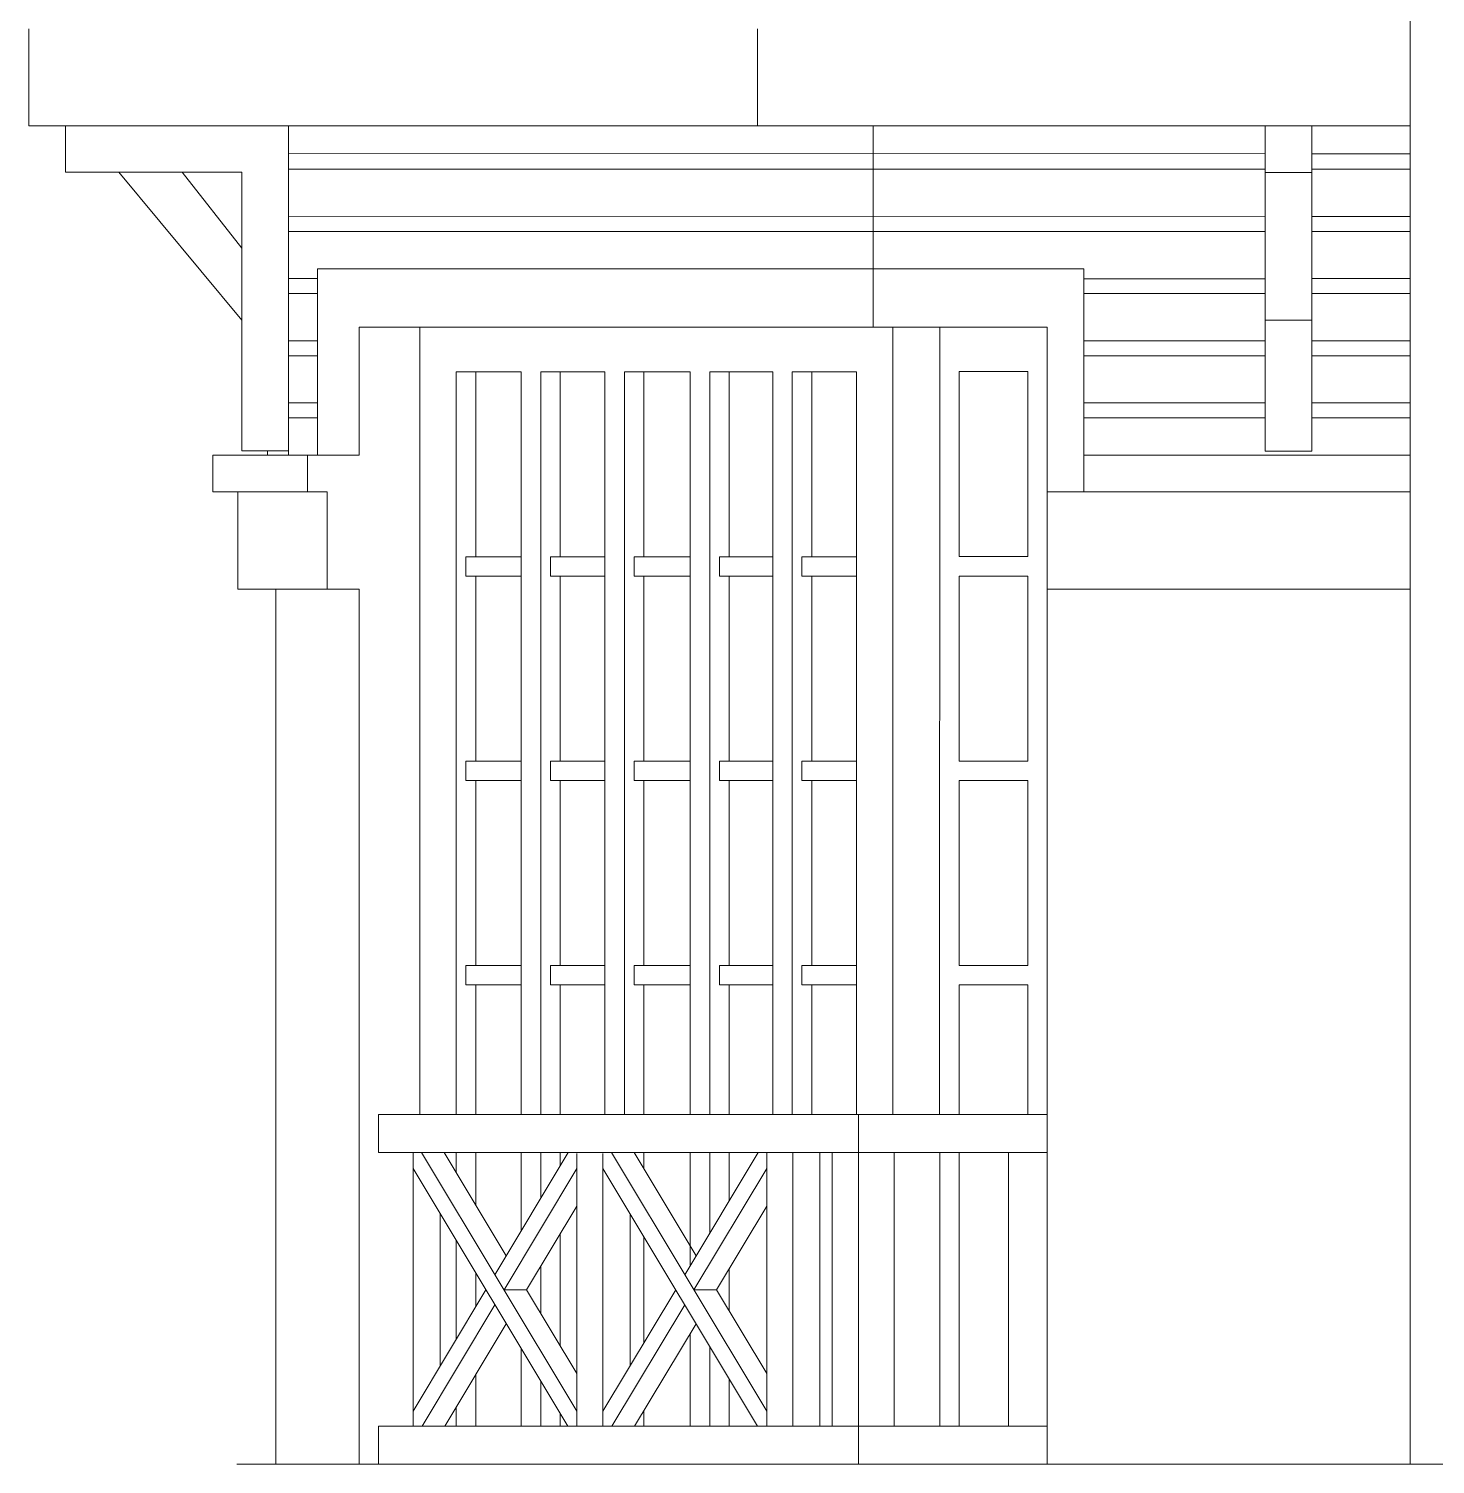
# Model space of a CAD drawing. Header units: millimetres. Extents: x 85048 to 158814, y 1395 to 38919.
# Drawn here: x 112166 to 115784, y 3897 to 7591 of the extents above; entities that cross this region are included whole.
import ezdxf

# ---------------------------------------------------------------- set-up
doc = ezdxf.new("R2010")
doc.units = ezdxf.units.MM
doc.layers.add('wall', color=5, linetype='Continuous')

msp = doc.modelspace()

# ---------------------------------------------------------------- linework, layer by layer
at = {"layer": 'wall', "color": 250, "linetype": 'Continuous', "lineweight": 15, "ltscale": 0.13}
for p, q in [((115719.4, 8848.2, 2.5), (115719.4, 3897.2, 2.5)), ((112165.9, 7591.3, 0.7), (112165.9, 7341.3, 0.7)), ((112165.9, 7341.2, 0.7), (112165.9, 7591.2, 0.7)), ((114040.4, 7341.3, 2.5), (114040.4, 7591.3, 2.5)), ((115719.4, 7341.3, 0.7), (112165.9, 7341.3, 0.7)), ((112165.9, 7341.3, 0.7), (115719.4, 7341.3, 0.7)), ((112260.7, 7221.7, 1.6), (112260.7, 7339.3, 0.7)), ((112834.2, 7341.3, 0.7), (112834.2, 6494.2, 0.7)), ((114337.8, 6823.2, -5.4), (114337.8, 7341.3, 1.9)), ((115346.9, 7341.3, 0.7), (115346.9, 6504.2, 0.7)), ((115466.9, 7341.3, 0.7), (115466.9, 6504.2, 0.7)), ((115346.9, 7268.9, 0.7), (112834.2, 7270.4, 0.7)), ((115719.4, 7268.9, 2.5), (115466.9, 7269.1, 2.5)), ((112714.5, 7221.7, 1.6), (112260.7, 7221.7, 1.6)), ((112714.5, 6841.3, 1.6), (112397.8, 7221.7, 1.6)), ((112714.5, 7026.6, 1.6), (112560.6, 7221.7, 1.6)), ((112714.5, 7221.7, 1.6), (112714.5, 6504.7, 1.6)), ((115346.9, 7229.9, 0.7), (112834.2, 7229.9, 0.7)), ((115346.9, 7221.3, 0.7), (115466.9, 7221.3, 0.7)), ((115719.4, 7229.9, 2.5), (115466.9, 7229.9, 2.5)), ((115346.9, 7107.5, 0.7), (112834.2, 7108.4, 0.7)), ((115719.4, 7108.3, 2.5), (115466.9, 7108.4, 2.5)), ((115346.9, 7069.8, 0.7), (112834.2, 7069.8, 0.7)), ((115719.4, 7069.8, 2.5), (115466.9, 7069.8, 2.5)), ((112908.9, 6948.3, 0.7), (112834.2, 6948.3, 0.7)), ((115346.9, 6948, 0.7), (114879.7, 6948, 0.7)), ((115719.4, 6948.3, 2.5), (115466.9, 6948.4, 2.5)), ((112908.9, 6909.7, 0.7), (112834.2, 6909.7, 0.7)), ((115346.9, 6909.7, 0.7), (114879.7, 6909.7, 0.7)), ((115719.4, 6909.7, 2.5), (115466.9, 6909.7, 2.5)), ((115346.9, 6841.4, 0.7), (115466.9, 6841.4, 0.7)), ((113015.9, 6494.3, 2.5), (113015.9, 6823.3, 2.5)), ((113015.9, 6823.3, 0.7), (114785.9, 6823.3, 0.7)), ((113172.4, 4797.3, 2.7), (113172.4, 6823.3, -1.1)), ((114388.3, 4797.3, 2.5), (114388.3, 6823.3, -1.2)), ((114509.5, 6823.3, -1.2), (114509, 4797.3, 2.5)), ((114785.9, 6823.3, 2.5), (114785.9, 3897.3, 2.5)), ((112908.9, 6788.3, 0.7), (112834.2, 6788.3, 0.7)), ((115346.9, 6788.3, 0.7), (114879.7, 6788.3, 0.7)), ((115719.4, 6788.3, 2.5), (115466.9, 6788.3, 2.5)), ((112908.9, 6749.7, 0.7), (112834.2, 6749.7, 0.7)), ((115346.9, 6749.7, 0.7), (114879.7, 6749.7, 0.7)), ((115719.4, 6749.7, 2.5), (115466.9, 6749.7, 2.5)), ((113265.7, 5446.5, 2.5), (113265.7, 6708.6, -1.1)), ((113433, 6708.6, -1.1), (113265.7, 6708.6, -1.1)), ((113433, 6708.6, -1.1), (113265.7, 6708.6, -1.1)), ((113315.7, 6232.6, 0.7), (113315.7, 6708.6, -1.1)), ((113433, 6708.6, -1.1), (113433, 4797.3, 2.5)), ((113648.3, 6708.6, -1.1), (113483, 6708.6, -1.1)), ((113483, 6708.6, -1.1), (113483, 4797.3, 2.5)), ((113648.3, 6708.6, -1.1), (113483, 6708.6, -1.1)), ((113533, 6708.6, -1.1), (113533, 6232.6, 0.7)), ((113648.3, 4797.3, 2.5), (113648.3, 6708.6, -1.1)), ((113847.7, 6708.6, -1.1), (113698.3, 6708.6, -1.1)), ((113698.3, 4797.3, 2.5), (113698.3, 6708.6, -1.1)), ((113867.6, 6708.6, -1.1), (113698.3, 6708.6, -1.1)), ((113748.3, 6232.6, 0.7), (113748.3, 6708.6, -1.1)), ((113867.6, 4797.3, 2.5), (113867.6, 6708.6, -1.1)), ((113867.6, 4797.3, 2.5), (113867.6, 6708.6, -1.1)), ((113867.6, 4797.3, 2.5), (113867.6, 6708.6, -1.1)), ((114041, 6708.6, -1.1), (113917.6, 6708.6, -1.1)), ((113917.6, 4797.3, 2.5), (113917.6, 6708.6, -1.1)), ((114041, 6708.6, -1.1), (113917.6, 6708.6, -1.1)), ((114041, 6708.6, -1.1), (113917.6, 6708.6, -1.1)), ((113917.6, 4797.3, 2.5), (113917.6, 6708.6, -1.1)), ((114041, 6708.6, -1.1), (113917.6, 6708.6, -1.1)), ((114041, 6708.6, -1.1), (113917.6, 6708.6, -1.1)), ((113917.6, 4797.3, 2.5), (113917.6, 6708.6, -1.1)), ((114080, 6708.6, -1.1), (113917.6, 6708.6, -1.1)), ((113967.6, 6232.6, 0.7), (113967.6, 6708.6, -1.1)), ((113967.6, 6232.6, 0.7), (113967.6, 6708.6, -1.1)), ((113967.6, 6232.6, 0.7), (113967.6, 6708.6, -1.1)), ((114080, 4797.3, 2.5), (114080, 6708.6, -1.1)), ((114080, 4797.3, 2.5), (114080, 6708.6, -1.1)), ((114080, 4797.3, 2.5), (114080, 6708.6, -1.1)), ((114199.3, 6708.6, -1.1), (114130, 6708.6, -1.1)), ((114130, 4797.3, 2.5), (114130, 6708.6, -1.1)), ((114199.3, 6708.6, -1.1), (114130, 6708.6, -1.1)), ((114199.3, 6708.6, -1.1), (114130, 6708.6, -1.1)), ((114130, 4797.3, 2.5), (114130, 6708.6, -1.1)), ((114199.3, 6708.6, -1.1), (114130, 6708.6, -1.1)), ((114199.3, 6708.6, -1.1), (114130, 6708.6, -1.1)), ((114130, 4797.3, 2.5), (114130, 6708.6, -1.1)), ((114295, 6708.6, -1.1), (114130, 6708.6, -1.1)), ((114180, 6232.6, 0.7), (114180, 6708.6, -1.1)), ((114180, 6232.6, 0.7), (114180, 6708.6, -1.1)), ((114180, 6232.6, 0.7), (114180, 6708.6, -1.1)), ((114295, 4797.3, 2.5), (114295, 6708.6, -1.1)), ((114559.5, 6708.9, -1.1), (114735.9, 6708.9, -1.1)), ((114559.5, 6708.9, -1.1), (114559.6, 6232.9, 0.7)), ((114735.9, 6708.9, -1.1), (114736, 6232.9, 0.7)), ((112908.9, 6628.2, 0.7), (112834.2, 6628.2, 0.7)), ((115346.9, 6628.2, 0.7), (114879.7, 6628.2, 0.7)), ((115719.4, 6628.2, 0.7), (115466.9, 6628.2, 0.7)), ((112908.9, 6589.6, 0.7), (112834.2, 6589.6, 0.7)), ((115346.9, 6589.6, 0.7), (114879.7, 6589.6, 0.7)), ((115719.4, 6589.6, 0.7), (115466.9, 6589.6, 0.7)), ((112714.5, 6504.7, 1.6), (112834.2, 6504.7, 1.6)), ((112780.5, 6494.2, 2.5), (112780.5, 6504.2, 2.5)), ((115346.9, 6504.2, 0.7), (115466.9, 6504.2, 0.7)), ((112639.2, 6494.2, -1.1), (113015.9, 6494.2, -1.1)), ((112639.2, 6494.2, 0.7), (112639.2, 6399.2, 0.7)), ((112883.2, 6494.3, 0.7), (112883.2, 6399.3, 0.7)), ((114879.7, 6494.2, -1.1), (115719.4, 6494.2, -1.1)), ((112639.2, 6399.2, -1.1), (112933.2, 6399.2, -1.1)), ((112704.2, 6149.2, 0.7), (112704.2, 6399.2, 0.7)), ((112933.2, 6149.3, 0.7), (112933.2, 6399.3, 0.7)), ((114785.9, 6399.2, -1.1), (115719.4, 6399.2, -1.1)), ((113290.7, 6182.6, 0.7), (113290.7, 6232.6, 0.7)), ((113433, 6232.6, 0.7), (113290.7, 6232.6, 0.7)), ((113648.3, 6232.6, 0.7), (113508, 6232.6, 0.7)), ((113508, 6182.6, 0.7), (113508, 6232.6, 0.7)), ((113867.6, 6232.6, 0.7), (113723.3, 6232.6, 0.7)), ((113723.3, 6182.6, 0.7), (113723.3, 6232.6, 0.7)), ((114041, 6232.6, 0.7), (113942.6, 6232.6, 0.7)), ((113942.6, 6182.6, 0.7), (113942.6, 6232.6, 0.7)), ((114041, 6232.6, 0.7), (113942.6, 6232.6, 0.7)), ((113942.6, 6182.6, 0.7), (113942.6, 6232.6, 0.7)), ((114080, 6232.6, 0.7), (113942.6, 6232.6, 0.7)), ((113942.6, 6182.6, 0.7), (113942.6, 6232.6, 0.7)), ((114233.3, 6232.6, 0.7), (114155, 6232.6, 0.7)), ((114155, 6182.6, 0.7), (114155, 6232.6, 0.7)), ((114233.3, 6232.6, 0.7), (114155, 6232.6, 0.7)), ((114155, 6182.6, 0.7), (114155, 6232.6, 0.7)), ((114295, 6232.6, 0.7), (114155, 6232.6, 0.7)), ((114155, 6182.6, 0.7), (114155, 6232.6, 0.7)), ((114559.6, 6232.9, 0.7), (114736, 6232.9, 0.7)), ((113433, 6182.6, 0.7), (113290.7, 6182.6, 0.7)), ((113315.7, 5706.6, 2.5), (113315.7, 6182.6, 0.7)), ((113648.3, 6182.6, 0.7), (113508, 6182.6, 0.7)), ((113533, 6182.6, 0.7), (113533, 5706.6, 2.5)), ((113867.6, 6182.6, 0.7), (113723.3, 6182.6, 0.7)), ((113748.3, 5706.6, 2.5), (113748.3, 6182.6, 0.7)), ((114041, 6182.6, 0.7), (113942.6, 6182.6, 0.7)), ((114041, 6182.6, 0.7), (113942.6, 6182.6, 0.7)), ((114080, 6182.6, 0.7), (113942.6, 6182.6, 0.7)), ((113967.6, 5706.6, 2.5), (113967.6, 6182.6, 0.7)), ((113967.6, 5706.6, 2.5), (113967.6, 6182.6, 0.7)), ((113967.6, 5706.6, 2.5), (113967.6, 6182.6, 0.7)), ((114295, 6182.6, 0.7), (114155, 6182.6, 0.7)), ((114295, 6182.6, 0.7), (114155, 6182.6, 0.7)), ((114295, 6182.6, 0.7), (114155, 6182.6, 0.7)), ((114180, 5706.6, 2.5), (114180, 6182.6, 0.7)), ((114180, 5706.6, 2.5), (114180, 6182.6, 0.7)), ((114180, 5706.6, 2.5), (114180, 6182.6, 0.7)), ((114559.6, 6182.9, 0.7), (114559.5, 5706.9, 2.5)), ((114559.6, 6182.9, 0.7), (114736, 6182.9, 0.7)), ((114736, 6182.9, 0.7), (114735.9, 5706.9, 2.5)), ((113015.9, 6149.2, -1.1), (112704.2, 6149.2, -1.1)), ((112801.8, 6149.2, 2.5), (112801.8, 3897.2, 2.5)), ((113015.9, 3897.3, 0.2), (113015.9, 6149.3, 2.5)), ((115719.4, 6149.2, -1.1), (114785.9, 6149.2, -1.1)), ((114786, 6139.4, 2.5), (114785.9, 6139.4, 2.5)), ((113265.7, 4797.3, 2.5), (113265.7, 5965, 2.5)), ((113433, 5706.6, 2.5), (113290.7, 5706.6, 2.5)), ((113290.7, 5656.6, 2.5), (113290.7, 5706.6, 2.5)), ((113648.3, 5706.6, 2.5), (113508, 5706.6, 2.5)), ((113508, 5706.6, 2.5), (113508, 5656.6, 2.5)), ((113867.6, 5706.6, 2.5), (113723.3, 5706.6, 2.5)), ((113723.3, 5656.6, 2.5), (113723.3, 5706.6, 2.5)), ((114041, 5706.6, 2.5), (113942.6, 5706.6, 2.5)), ((113942.6, 5656.6, 2.5), (113942.6, 5706.6, 2.5)), ((114041, 5706.6, 2.5), (113942.6, 5706.6, 2.5)), ((113942.6, 5656.6, 2.5), (113942.6, 5706.6, 2.5)), ((114080, 5706.6, 2.5), (113942.6, 5706.6, 2.5)), ((113942.6, 5656.6, 2.5), (113942.6, 5706.6, 2.5)), ((114295, 5706.6, 2.5), (114155, 5706.6, 2.5)), ((114155, 5656.6, 2.5), (114155, 5706.6, 2.5)), ((114295, 5706.6, 2.5), (114155, 5706.6, 2.5)), ((114155, 5656.6, 2.5), (114155, 5706.6, 2.5)), ((114295, 5706.6, 2.5), (114155, 5706.6, 2.5)), ((114155, 5656.6, 2.5), (114155, 5706.6, 2.5)), ((114559.5, 5706.9, 2.5), (114735.9, 5706.9, 2.5)), ((113433, 5656.6, 2.5), (113290.7, 5656.6, 2.5)), ((113315.7, 5180.6, 2.5), (113315.7, 5656.6, 2.5)), ((113648.3, 5656.6, 2.5), (113508, 5656.6, 2.5)), ((113533, 5656.6, 2.5), (113533, 5180.6, 2.5)), ((113867.6, 5656.6, 2.5), (113723.3, 5656.6, 2.5)), ((113748.3, 5180.6, 2.5), (113748.3, 5656.6, 2.5)), ((114041, 5656.6, 2.5), (113942.6, 5656.6, 2.5)), ((114041, 5656.6, 2.5), (113942.6, 5656.6, 2.5)), ((114080, 5656.6, 2.5), (113942.6, 5656.6, 2.5)), ((113967.6, 5180.6, 2.5), (113967.6, 5656.6, 2.5)), ((113967.6, 5180.6, 2.5), (113967.6, 5656.6, 2.5)), ((113967.6, 5180.6, 2.5), (113967.6, 5656.6, 2.5)), ((114233.3, 5656.6, 2.5), (114155, 5656.6, 2.5)), ((114233.3, 5656.6, 2.5), (114155, 5656.6, 2.5)), ((114295, 5656.6, 2.5), (114155, 5656.6, 2.5)), ((114180, 5180.6, 2.5), (114180, 5656.6, 2.5)), ((114180, 5180.6, 2.5), (114180, 5656.6, 2.5)), ((114180, 5180.6, 2.5), (114180, 5656.6, 2.5)), ((114559.5, 5656.9, 2.5), (114735.9, 5656.9, 2.5)), ((114559.5, 5656.9, 2.5), (114559.5, 5180.6, 2.5)), ((114735.9, 5656.9, 2.5), (114735.9, 5180.6, 2.5)), ((113290.7, 5130.6, 2.5), (113290.7, 5180.6, 2.5)), ((113433, 5180.6, 2.5), (113290.7, 5180.6, 2.5)), ((113290.7, 5130.6, 2.5), (113290.7, 5180.6, 2.5)), ((113648.3, 5180.6, 2.5), (113508, 5180.6, 2.5)), ((113508, 5180.6, 2.5), (113508, 5130.6, 2.5)), ((113508, 5180.6, 2.5), (113508, 5130.6, 2.5)), ((113867.6, 5180.6, 2.5), (113723.3, 5180.6, 2.5)), ((113723.3, 5130.6, 2.5), (113723.3, 5180.6, 2.5)), ((114041, 5180.6, 2.5), (113942.6, 5180.6, 2.5)), ((113942.6, 5130.6, 2.5), (113942.6, 5180.6, 2.5)), ((114041, 5180.6, 2.5), (113942.6, 5180.6, 2.5)), ((113942.6, 5130.6, 2.5), (113942.6, 5180.6, 2.5)), ((114080, 5180.6, 2.5), (113942.6, 5180.6, 2.5)), ((113942.6, 5130.6, 2.5), (113942.6, 5180.6, 2.5)), ((114295, 5180.6, 2.5), (114155, 5180.6, 2.5)), ((114155, 5130.6, 2.5), (114155, 5180.6, 2.5)), ((114295, 5180.6, 2.5), (114155, 5180.6, 2.5)), ((114155, 5130.6, 2.5), (114155, 5180.6, 2.5)), ((114295, 5180.6, 2.5), (114155, 5180.6, 2.5)), ((114155, 5130.6, 2.5), (114155, 5180.6, 2.5)), ((114559.5, 5180.6, 2.5), (114735.9, 5180.6, 2.5)), ((113433, 5130.6, 2.5), (113290.7, 5130.6, 2.5)), ((113315.7, 4797.3, 2.5), (113315.7, 5130.6, 2.5)), ((113648.3, 5130.6, 2.5), (113508, 5130.6, 2.5)), ((113533, 5130.6, 2.5), (113533, 4797.3, 2.5)), ((113867.6, 5130.6, 2.5), (113723.3, 5130.6, 2.5)), ((113748.3, 4797.3, 2.5), (113748.3, 5130.6, 2.5)), ((114041, 5130.6, 2.5), (113942.6, 5130.6, 2.5)), ((114041, 5130.6, 2.5), (113942.6, 5130.6, 2.5)), ((114080, 5130.6, 2.5), (113942.6, 5130.6, 2.5)), ((113967.6, 4797.3, 2.5), (113967.6, 5130.6, 2.5)), ((113967.6, 4797.3, 2.5), (113967.6, 5130.6, 2.5)), ((113967.6, 4797.3, 2.5), (113967.6, 5130.6, 2.5)), ((114233.3, 5130.6, 2.5), (114155, 5130.6, 2.5)), ((114233.3, 5130.6, 2.5), (114155, 5130.6, 2.5)), ((114295, 5130.6, 2.5), (114155, 5130.6, 2.5)), ((114180, 4797.3, 2.5), (114180, 5130.6, 2.5)), ((114180, 4797.3, 2.5), (114180, 5130.6, 2.5)), ((114180, 4797.3, 2.5), (114180, 5130.6, 2.5)), ((114559.5, 5130.6, 2.5), (114735.9, 5130.6, 2.5)), ((114559.5, 5130.6, 2.5), (114559.5, 4797.4, 2.5)), ((114735.9, 5130.6, 2.5), (114735.9, 4797.3, 2.5)), ((114785.9, 4797.3, 2.5), (113065.9, 4797.3, 2.5)), ((113065.9, 4797.3, 2.5), (113065.9, 4699.3, 2.5)), ((114251.2, 4797.3, 2.5), (114773.4, 4797.3, 2.5)), ((114300, 4797.3, 2.5), (114300, 3897.3, 2.5)), ((113065.9, 4699.3, 2.5), (114370, 4699.3, 2.5)), ((113154.5, 4699.3, 2.5), (113154.5, 3995.2, 2.5)), ((113575.8, 4034.1, 2.5), (113176.6, 4699.3, 2.5)), ((113394.3, 4433.7, 2.5), (113234.9, 4699.3, 2.5)), ((113265.7, 4647.9, 2.5), (113265.7, 4699.3, 2.5)), ((113315.7, 4564.6, 2.5), (113315.7, 4699.3, 2.5)), ((113553.8, 4699.3, 2.5), (113365.2, 4385.1, 2.5)), ((113433, 4699.3, 2.7), (113433, 4498.1, 3.1)), ((113483, 4699.3, 2.7), (113483, 4581.4, 2.9)), ((113533, 4699.3, 2.5), (113533, 4664.7, 2.5)), ((113575.8, 4697.2, 2.5), (113575.8, 3995.2, 2.5)), ((113575.8, 4697.2, 2.5), (113575.8, 3995.2, 2.5)), ((113642.9, 4697.2, 2.5), (113642.9, 3995.2, 2.5)), ((114064.2, 4034.1, 2.5), (113665, 4699.3, 2.5)), ((113882.7, 4433.7, 2.5), (113723.3, 4699.3, 2.5)), ((113748.3, 4657.6, 2.5), (113748.3, 4699.3, 2.5)), ((114042.2, 4699.3, 2.5), (113853.6, 4385.1, 2.5)), ((113867.6, 4408.5, 3.2), (113867.6, 4699.3, 2.7)), ((113867.6, 4408.5, 3.2), (113867.6, 4699.3, 2.7)), ((113867.6, 4408.5, 3.2), (113867.6, 4699.3, 2.7)), ((113917.6, 4491.8, 3.1), (113917.6, 4699.3, 2.7)), ((113917.6, 4491.8, 3.1), (113917.6, 4699.3, 2.7)), ((113967.6, 4575.1, 2.5), (113967.6, 4699.3, 2.5)), ((113967.6, 4575.1, 2.5), (113967.6, 4699.3, 2.5)), ((114064.2, 4699.3, 2.5), (114064.2, 3995.2, 2.5)), ((114064.2, 4699.3, 2.5), (114064.2, 3995.2, 2.5)), ((114131.3, 4699.3, 2.5), (114131.3, 3995.2, 2.5)), ((114201.3, 4699.3, 2.5), (114201.3, 3995.2, 2.5)), ((114232.9, 4699.3, 2.5), (114232.9, 3995.2, 2.5)), ((114785.9, 4699.3, 2.5), (114300, 4699.3, 2.5)), ((114392.5, 4699.3, 2.5), (114392.5, 3995.2, 2.5)), ((114509.5, 4699.3, 2.5), (114509.5, 3995.2, 2.5)), ((114559.5, 4697.4, 2.5), (114559.5, 3995.2, 2.5)), ((114685.9, 4699.3, 2.5), (114685.9, 3995.2, 2.5)), ((113552.5, 3995.2, 2.5), (113154.5, 4658.3, 2.5)), ((113575.8, 4658.3, 2.5), (113388.5, 4346.2, 2.5)), ((114040.9, 3995.2, 2.5), (113642.9, 4658.3, 2.5)), ((114064.2, 4658.3, 2.5), (113876.9, 4346.2, 2.5)), ((113575.8, 4561.2, 2.5), (113446.8, 4346.2, 2.5)), ((114064.2, 4561.2, 2.5), (113935.2, 4346.2, 2.5)), ((113224.5, 4541.7, 2.5), (113224.5, 4150.7, 2.5)), ((113712.9, 4541.7, 2.5), (113712.9, 4150.7, 2.5)), ((113265.7, 4219.4, 2.5), (113265.7, 4473, 2.5)), ((113533, 4489.8, 2.5), (113533, 4202.6, 2.5)), ((113748.3, 4209.7, 2.5), (113748.3, 4482.7, 2.5)), ((113483, 4406.5, 3.2), (113483, 4285.9, 3.5)), ((113967.6, 4292.2, 2.5), (113967.6, 4400.2, 2.5)), ((113967.6, 4292.2, 2.5), (113967.6, 4400.2, 2.5)), ((113315.7, 4302.7, 2.5), (113315.7, 4389.7, 2.5)), ((113854.6, 4383.4, 2.5), (113854.6, 4386.8, 2.5)), ((113341.9, 4346.2, 2.5), (113154.5, 4034.1, 2.5)), ((113388.5, 4346.2, 2.5), (113446.8, 4346.2, 2.5)), ((113575.8, 4131.2, 2.5), (113446.8, 4346.2, 2.5)), ((113830.3, 4346.2, 2.5), (113642.9, 4034.1, 2.5)), ((113829.6, 4345.1, 2.5), (113829.6, 4347.3, 2.5)), ((113876.9, 4346.2, 2.5), (113935.2, 4346.2, 2.5)), ((114064.2, 4131.2, 2.5), (113935.2, 4346.2, 2.5)), ((113365.2, 4307.3, 2.5), (113177.9, 3995.2, 2.5)), ((113853.6, 4307.3, 2.5), (113666.3, 3995.2, 2.5)), ((113394.3, 4258.8, 2.5), (113236.2, 3995.2, 2.5)), ((113882.7, 4258.8, 2.5), (113724.6, 3995.2, 2.5)), ((113867.6, 3995.2, 4), (113867.6, 4233.6, 3.6)), ((113867.6, 3995.2, 4), (113867.6, 4233.6, 3.6)), ((113433, 4194.3, 3.6), (113433, 3995.2, 4)), ((113917.6, 3995.2, 4), (113917.6, 4200.6, 3.6)), ((113917.6, 3995.2, 4), (113917.6, 4200.6, 3.6)), ((113315.7, 3995.2, 2.5), (113315.7, 4127.8, 2.5)), ((113483, 4111, 3.8), (113483, 3995.2, 4)), ((113967.6, 3995.2, 2.5), (113967.6, 4117.3, 2.5)), ((113265.7, 3995.2, 2.5), (113265.7, 4044.5, 2.5)), ((113533, 4027.7, 2.5), (113533, 3995.2, 2.5)), ((113748.3, 3995.2, 2.5), (113748.3, 4034.8, 2.5)), ((114300, 3995.2, 2.5), (113065.9, 3995.2, 2.5)), ((113065.9, 3995.2, 2.5), (113065.9, 3897.3, 0.2)), ((114300, 3995.2, 2.5), (114785.9, 3995.2, 2.5)), ((112700.9, 3897.2, 0.2), (118660.9, 3897.2, 0.2)), ((112700.9, 3897.2, 0.2), (118660.9, 3897.2, 0.2)), ((114781.4, 3897.2, 0.2), (112700.9, 3897.2, 0.2))]:
    msp.add_line(p, q, dxfattribs=at)
at = {"layer": 'wall', "color": 250, "linetype": 'Continuous', "lineweight": 15, "ltscale": 0.13, "elevation": 2.5}
msp.add_lwpolyline([(112908.9, 6494.2), (112908.9, 6973.2), (114879.7, 6973.2), (114879.7, 6399.2)], dxfattribs=at)

doc.saveas('drawing.dxf')
